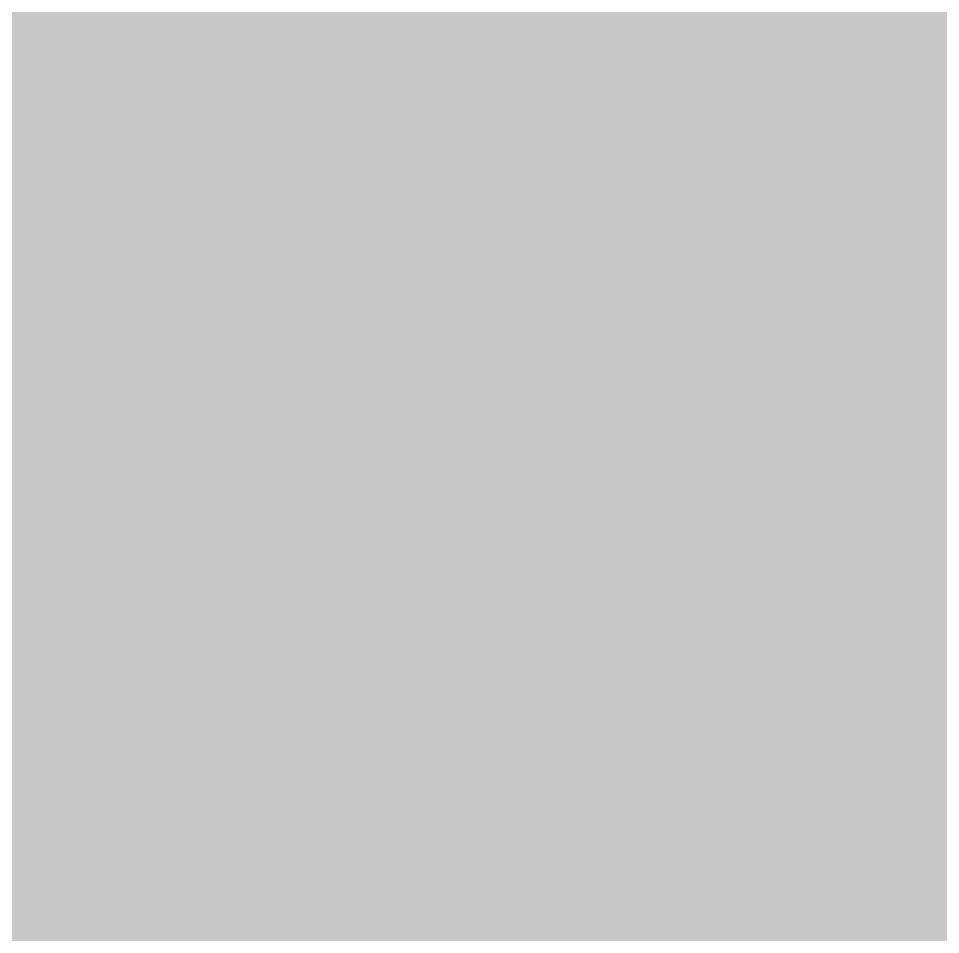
# Model space of a CAD drawing. Header units: inches. Extents: x 144.44 to 146.19, y -38.5 to -37.4.
# Drawn here: x 144.971594 to 144.972191, y -37.691973 to -37.691381 of the extents above; entities that cross this region are included whole.
import ezdxf

# ---------------------------------------------------------------- set-up
doc = ezdxf.new("R2010")
doc.units = ezdxf.units.IN
doc.header["$MEASUREMENT"] = 0

msp = doc.modelspace()

# ---------------------------------------------------------------- hatches: boundary and pattern name
msp.add_hatch(color=256).paths.add_polyline_path([(144.97035, -37.69221), (144.97111, -37.69126), (144.97206, -37.691), (144.9903487, -37.6928168), (144.9907774, -37.6928594), (144.9923737, -37.6930186), (144.9930773, -37.6930885), (144.9948944, -37.6932578), (144.9949745, -37.6932653), (145.0015705, -37.6939008), (145.0113924, -37.69485), (145.0226724, -37.69615), (145.0228324, -37.6963), (145.0231992, -37.6963301), (145.0248186, -37.6964629), (145.0324485, -37.6973542), (145.0330844, -37.6974239), (145.04081, -37.69827), (145.04071, -37.69893), (145.0406761, -37.698955), (145.0407719, -37.698933), (145.040904, -37.698899), (145.0410349, -37.6988694), (145.0411099, -37.698856), (145.0413241, -37.698804), (145.04139, -37.698796), (145.0415909, -37.69875), (145.041678, -37.698737), (145.0417399, -37.698735), (145.0418119, -37.698739), (145.0418962, -37.698757), (145.0419599, -37.6987834), (145.0420439, -37.6988284), (145.0421122, -37.698869), (145.0421719, -37.698912), (145.0422569, -37.6989674), (145.0423598, -37.699028), (145.042474, -37.699109), (145.0425989, -37.699191), (145.0426729, -37.6992134), (145.0426838, -37.699219), (145.0430529, -37.6994534), (145.0434579, -37.6995854), (145.0437079, -37.6995544), (145.0438908, -37.6994944), (145.0442268, -37.6992384), (145.0445529, -37.6989014), (145.0447654, -37.6986873), (145.0447839, -37.6986854), (145.0448141, -37.6986855), (145.0450647, -37.6987162), (145.0482066, -37.6990607), (145.0487269, -37.6991123), (145.048909, -37.6991331), (145.0489885, -37.6991436), (145.0500076, -37.6992331), (145.0505641, -37.699286), (145.0511564, -37.6993386), (145.0530191, -37.6995093), (145.0579841, -37.6999611), (145.0580325, -37.6999655), (145.0582193, -37.6999825), (145.0581087, -37.7003212), (145.0580457, -37.7008382), (145.0578697, -37.7016292), (145.0576107, -37.7021492), (145.0574507, -37.7024732), (145.0569667, -37.7029402), (145.0563577, -37.7035342), (145.0561517, -37.7037372), (145.0557702, -37.7041111), (145.0546358, -37.7052232), (145.0533487, -37.7064856), (145.0529698, -37.7068573), (145.0519848, -37.7077723), (145.0516258, -37.7081043), (145.0513248, -37.7083843), (145.0515398, -37.7084113), (145.0522909, -37.7084712), (145.0550875, -37.7086937), (145.0622884, -37.7092696), (145.0645877, -37.7094533), (145.0654118, -37.7092478), (145.0695821, -37.708205), (145.0726452, -37.7085298), (145.074949, -37.7087892), (145.0745726, -37.7109597), (145.0754002, -37.7110506), (145.0753448, -37.7113733), (145.0753026, -37.7116192), (145.0750618, -37.7130214), (145.0745885, -37.7157777), (145.0745279, -37.716131), (145.0708249, -37.7157151), (145.0704443, -37.7156799), (145.069279, -37.715572), (145.069255, -37.7157547), (145.0678414, -37.716602), (145.067477, -37.7170194), (145.066957, -37.7176063), (145.0659971, -37.7187072), (145.0654459, -37.7193394), (145.0646748, -37.7202235), (145.0652828, -37.7211915), (145.0660089, -37.7223366), (145.0663468, -37.7228736), (145.0667409, -37.7234966), (145.0678174, -37.7245301), (145.0674939, -37.7248616), (145.0670319, -37.7248105), (145.0655719, -37.7246516), (145.0643466, -37.7245183), (145.0626859, -37.7243376), (145.061527, -37.7242114), (145.0614033, -37.7249273), (145.061218, -37.7260007), (145.061144, -37.7264207), (145.060911, -37.7277717), (145.0606681, -37.7291747), (145.060775, -37.7295027), (145.05845, -37.72924), (145.0568871, -37.7290144), (145.05561, -37.72883), (145.05544, -37.72918), (145.0500549, -37.7285852), (145.0491102, -37.7284808), (145.0477864, -37.7283346), (145.0457292, -37.7281074), (145.0386, -37.72732), (145.03824, -37.72764), (145.03814, -37.728), (145.03847, -37.72849), (145.03938, -37.72827), (145.0403, -37.72934), (145.04053, -37.72994), (145.04052, -37.73024), (145.04032, -37.73041), (145.03875, -37.73005), (145.03833, -37.73008), (145.03823, -37.73034), (145.04011, -37.73194), (145.04027, -37.73231), (145.03979, -37.7329), (145.03827, -37.73377), (145.0381, -37.73391), (145.03784, -37.73471), (145.0376, -37.73497), (145.03595, -37.73525), (145.03476, -37.73504), (145.0343153, -37.7350724), (145.03397, -37.73515), (145.03373, -37.73538), (145.03386, -37.73579), (145.03379, -37.73656), (145.03327, -37.73705), (145.03242, -37.73733), (145.03199, -37.73776), (145.0322, -37.73885), (145.03289, -37.74009), (145.0328, -37.74062), (145.03303, -37.74139), (145.03397, -37.74184), (145.03509, -37.7436), (145.0351, -37.74408), (145.03374, -37.74484), (145.03338, -37.74527), (145.03338, -37.74564), (145.03382, -37.746), (145.03528, -37.7458), (145.03609, -37.74661), (145.0356, -37.74789), (145.03489, -37.74839), (145.03329, -37.7489), (145.03286, -37.74921), (145.03142, -37.75094), (145.03141, -37.75153), (145.0318, -37.75273), (145.03064, -37.75461), (145.03063, -37.75483), (145.03128, -37.75563), (145.03135, -37.75571), (145.03214, -37.75633), (145.03225, -37.75679), (145.03123, -37.75747), (145.03015, -37.75743), (145.02949, -37.75755), (145.02911, -37.7578), (145.02903, -37.75804), (145.02987, -37.75981), (145.02993, -37.76024), (145.02842, -37.7615), (145.02792, -37.76251), (145.02783, -37.76382), (145.02804, -37.76411), (145.03042, -37.76486), (145.03077, -37.76512), (145.03112, -37.766), (145.0312, -37.76663), (145.03125, -37.76685), (145.03163, -37.76733), (145.03144, -37.76865), (145.03179, -37.76903), (145.0319, -37.77014), (145.03227, -37.77065), (145.03525, -37.77027), (145.03684, -37.77065), (145.03712, -37.77165), (145.03681, -37.77257), (145.03606, -37.77269), (145.03437, -37.77234), (145.0341, -37.77262), (145.03537, -37.77462), (145.03593, -37.77506), (145.03566, -37.77581), (145.0353, -37.77581), (145.03509, -37.77603), (145.0351, -37.77777), (145.03448, -37.77892), (145.0354018, -37.7788989), (145.0359919, -37.7788463), (145.0358859, -37.7789628), (145.0352975, -37.7795926), (145.0350198, -37.7798479), (145.0346867, -37.7800534), (145.0344117, -37.7801421), (145.0341523, -37.780196), (145.0339009, -37.7802403), (145.0322407, -37.7805539), (145.0311659, -37.7807569), (145.0303441, -37.7809122), (145.0300713, -37.7809637), (145.0294645, -37.7810783), (145.0287034, -37.7812221), (145.0279342, -37.7813674), (145.0272744, -37.7814921), (145.0268294, -37.7815758), (145.0240942, -37.7820801), (145.023852, -37.7821193), (145.0238182, -37.7821231), (145.0232947, -37.7822385), (145.0232503, -37.7822478), (145.0226841, -37.7823645), (145.0226299, -37.7823727), (145.0221897, -37.7824615), (145.0219963, -37.7825006), (145.0219493, -37.7825111), (145.0215696, -37.7825844), (145.0209417, -37.7827142), (145.0203705, -37.7828204), (145.0197611, -37.782929), (145.019505, -37.7829781), (145.0191473, -37.783035), (145.0187313, -37.7831295), (145.0184067, -37.7832009), (145.0176645, -37.7833606), (145.017391, -37.7833626), (145.0161945, -37.7835636), (145.0150189, -37.7837618), (145.0148371, -37.7837923), (145.0144995, -37.7837971), (145.01431, -37.78383), (145.01157, -37.78424), (145.00699, -37.78392), (145.0047966, -37.7842776), (145.00423, -37.78437), (145.00342, -37.78337), (145.0023, -37.78299), (145.00168, -37.78314), (145.00035, -37.78457), (144.99899, -37.78542), (144.99782, -37.78563), (144.99646, -37.78524), (144.99559, -37.7847), (144.99418, -37.78353), (144.9923654, -37.7826938), (144.99201, -37.78253), (144.99181, -37.78123), (144.992, -37.78048), (144.99173, -37.78013), (144.99068, -37.77995), (144.99011, -37.77966), (144.98973, -37.77788), (144.98941, -37.77739), (144.98881, -37.77692), (144.98852, -37.77641), (144.98859, -37.77516), (144.98825, -37.77493), (144.98759, -37.77492), (144.98711, -37.77466), (144.98687, -37.77438), (144.98684, -37.77385), (144.98664, -37.77347), (144.98445, -37.77124), (144.98415, -37.76981), (144.98448, -37.76734), (144.98557, -37.76642), (144.9855, -37.76602), (144.98429, -37.76506), (144.98398, -37.76466), (144.98383, -37.76398), (144.98308, -37.76366), (144.98228, -37.76359), (144.9817, -37.7632), (144.98146, -37.76283), (144.98139, -37.76239), (144.98158, -37.76222), (144.98286, -37.76205), (144.98314, -37.76182), (144.98316, -37.76156), (144.9821, -37.76063), (144.98027, -37.75771), (144.98018, -37.7573), (144.9801554, -37.7572252), (144.97946, -37.75501), (144.97965, -37.75472), (144.97924, -37.75422), (144.97996, -37.75316), (144.98078, -37.7527), (144.98115, -37.75267), (144.98182, -37.7521), (144.98164, -37.7515), (144.98084, -37.75027), (144.98059, -37.74976), (144.98138, -37.74896), (144.98139, -37.74878), (144.980577, -37.7476733), (144.98056, -37.74682), (144.9804563, -37.7467083), (144.98017, -37.7464), (144.9801976, -37.7463034), (144.98023, -37.74619), (144.9810217, -37.7462136), (144.98157, -37.74612), (144.98192, -37.74591), (144.9819782, -37.7454985), (144.981844, -37.7452063), (144.98156, -37.74486), (144.98034, -37.74419), (144.9791838, -37.7431794), (144.97907, -37.74308), (144.9789794, -37.7427631), (144.9789925, -37.7426187), (144.9798136, -37.7427193), (144.9810482, -37.7400317), (144.9828721, -37.7359524), (144.9829424, -37.7359585), (144.98297, -37.73578), (144.9831698, -37.7345134), (144.9838802, -37.7301843), (144.9840339, -37.7292017), (144.9840554, -37.7290639), (144.9841059, -37.728706), (144.98421, -37.72792), (144.9852487, -37.7214953), (144.9852689, -37.7213707), (144.9830921, -37.7212052), (144.98182, -37.72106), (144.98143, -37.72171), (144.97861, -37.72143), (144.9782367, -37.7204878), (144.9782239, -37.7204556), (144.97819, -37.72037), (144.979, -37.72014), (144.97943, -37.71972), (144.9793509, -37.7196691), (144.979065, -37.719485), (144.9790379, -37.7194676), (144.9787826, -37.7193032), (144.9787, -37.71925), (144.97882, -37.71858), (144.97811, -37.7167), (144.97845, -37.71652), (144.97962, -37.71667), (144.98046, -37.71614), (144.98073, -37.71572), (144.98086, -37.71462), (144.98052, -37.71434), (144.97848, -37.71397), (144.9775, -37.71399), (144.97702, -37.71365), (144.97727, -37.71329), (144.97855, -37.71291), (144.97901, -37.71249), (144.97876, -37.71133), (144.97798, -37.7111), (144.97711, -37.71021), (144.97877, -37.70802), (144.97931, -37.70773), (144.98056, -37.7077), (144.98082, -37.70736), (144.98051, -37.70673), (144.980155, -37.7063927), (144.97945, -37.70572), (144.97867, -37.70528), (144.97847, -37.70489), (144.97854, -37.70473), (144.97922, -37.70425), (144.98027, -37.70389), (144.98184, -37.70393), (144.98242, -37.70339), (144.98252, -37.70296), (144.98232, -37.70251), (144.98105, -37.70115), (144.97984, -37.70102), (144.97958, -37.70064), (144.97944, -37.69988), (144.97994, -37.6991), (144.98049, -37.69863), (144.98068, -37.69811), (144.98048, -37.69758), (144.97934, -37.69742), (144.97865, -37.6971), (144.97831, -37.69617), (144.97858, -37.69564), (144.97862, -37.69517), (144.97888, -37.69486), (144.97893, -37.69456), (144.97874, -37.69435), (144.97722, -37.69401), (144.97667, -37.6944), (144.97652, -37.69496), (144.97597, -37.69501), (144.97526, -37.69418), (144.9742, -37.69384), (144.97361, -37.69294), (144.97324, -37.69289), (144.9729, -37.69253), (144.97259, -37.69245), (144.97232, -37.69277), (144.97203, -37.69283), (144.9706, -37.69276), (144.97035, -37.69221)], flags=0)

doc.saveas('drawing.dxf')
